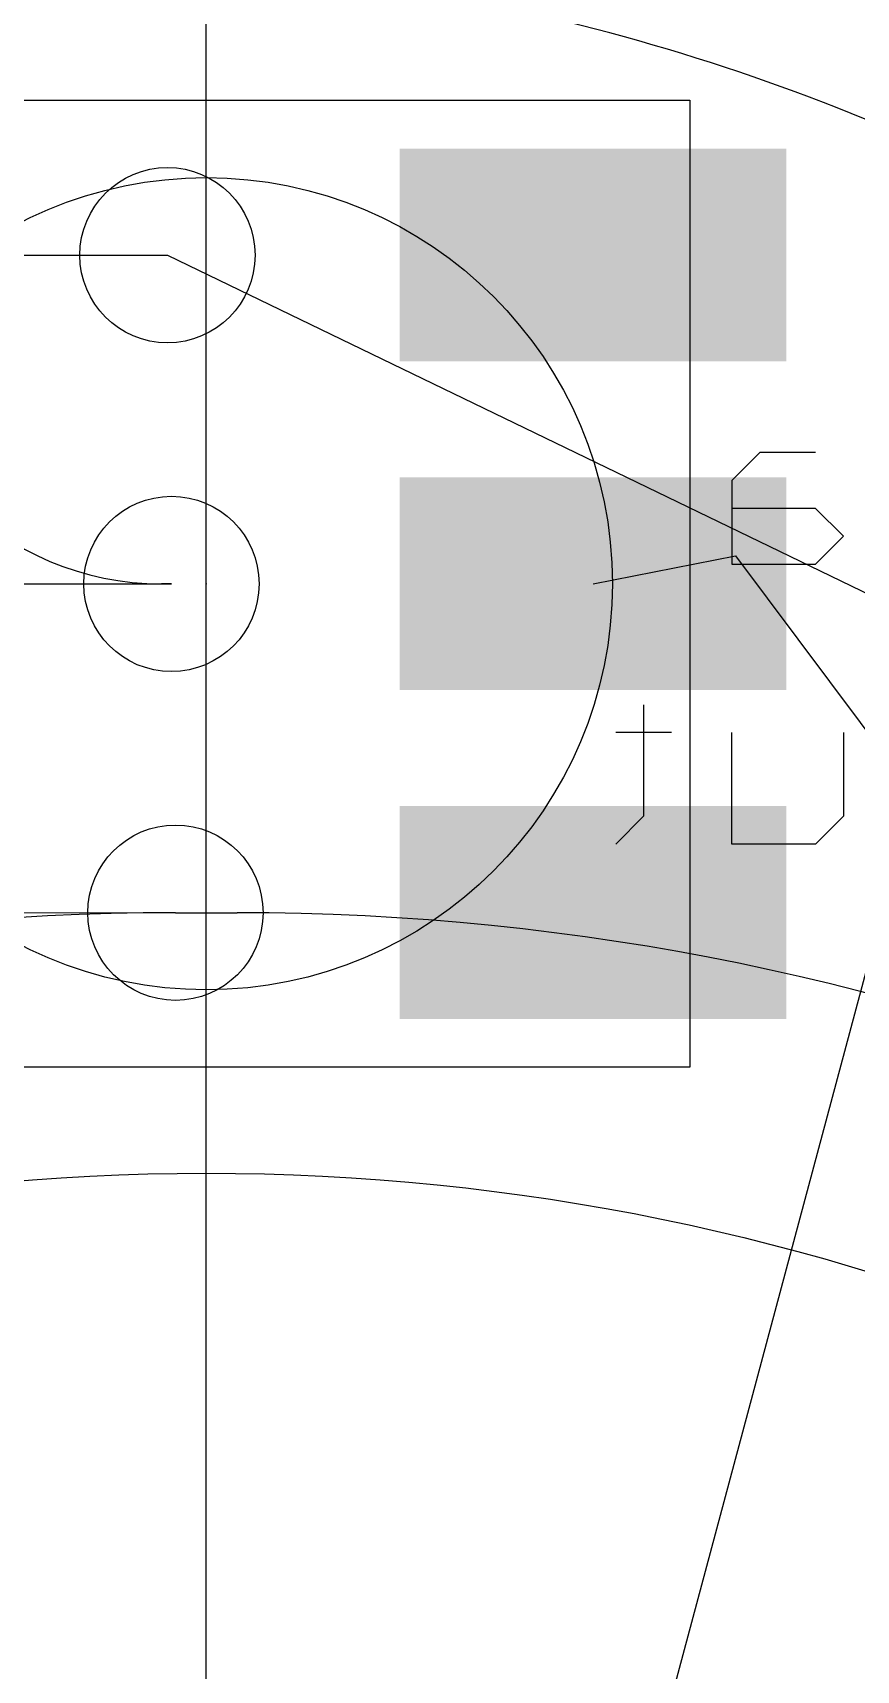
# Model space of a CAD drawing. Extents: x -51 to 51, y -51 to 51.
# Drawn here: x -0.9 to 3.36, y 9.11 to 17.58 of the extents above; entities that cross this region are included whole.
import ezdxf

# ---------------------------------------------------------------- set-up
doc = ezdxf.new("R2010")
doc.units = 0
for name, color, linetype in [('1', 22, 'CONTINUOUS'), ('16', 175, 'CONTINUOUS'), ('18', 82, 'CONTINUOUS'), ('20', 7, 'CONTINUOUS'), ('21', 253, 'CONTINUOUS'), ('22', 253, 'CONTINUOUS'), ('23', 7, 'CONTINUOUS'), ('49', 253, 'CONTINUOUS')]:
    doc.layers.add(name, color=color, linetype=linetype)

# ---------------------------------------------------------------- blocks, each defined once
blk = doc.blocks.new('RECT')
blk.add_solid([(-0.5, -0.5), (0.5, -0.5), (-0.5, 0.5), (0.5, 0.5)])
blk = doc.blocks.new('ROUNDV')
blk.add_circle((0, 0), 0.5)

msp = doc.modelspace()

# ---------------------------------------------------------------- linework, layer by layer
at = {"layer": '1'}
for p, q in [((-2, 16.432), (-0.2007, 16.4308)), ((2, 14.732), (2.7363, 14.8765)), ((2.7363, 14.8765), (4.0846, 13.0736)), ((-2, 14.732), (-0.1801, 14.731)), ((-2, 13.032), (-0.1593, 13.031))]:
    msp.add_line(p, q, dxfattribs=at)
at = {"layer": '16'}
for p, q in [((-0.2007, 16.4308), (7.2095, 12.8473)), ((-0.1801, 14.731), (-0.2308, 14.731)), ((-0.1593, 13.031), (0.1593, 13.031))]:
    msp.add_line(p, q, dxfattribs=at)
for centre, radius, start, end in [((-0.1705, 16.3988), 1.5501, 94.1535, 184.1535), ((-0.7635, 6.9489), 11.0064, 61.6716, 87.4965), ((-0.2308, 16.2167), 1.4857, 180, 270), ((-0.1593, 0.1593), 12.8717, 90, 180), ((0.1593, 0.1593), 12.8717, 0, 90)]:
    msp.add_arc(centre, radius, start, end, dxfattribs=at)
at = {"layer": '20'}
msp.add_circle((0, 0), 11.684, dxfattribs=at)
for start, end in [(90, 180), (0, 90)]:
    msp.add_arc((0, 0), 18.415, start, end, dxfattribs=at)
at = {"layer": '21'}
for p, q in [((-1.5, 17.232), (2.5, 17.232)), ((2.5, 17.232), (2.5, 12.232)), ((2.5, 12.232), (-2.5, 12.232))]:
    msp.add_line(p, q, dxfattribs=at)
msp.add_circle((0, 14.732), 2.1, dxfattribs=at)
at = {"layer": '22'}
for p, q in [((2.8621, 15.4098), (2.718, 15.2658)), ((3.1502, 15.4098), (2.8621, 15.4098)), ((2.718, 15.2658), (2.718, 14.8336)), ((3.1502, 15.1217), (2.718, 15.1217)), ((3.2942, 14.9777), (3.1502, 15.1217)), ((3.1502, 14.8336), (3.2942, 14.9777)), ((2.718, 14.8336), (3.1502, 14.8336)), ((2.2614, 14.1061), (2.2614, 13.5299)), ((2.4055, 13.962), (2.1174, 13.962)), ((2.718, 13.3858), (2.718, 13.962)), ((3.2942, 13.962), (3.2942, 13.5299)), ((2.2614, 13.5299), (2.1174, 13.3858)), ((3.2942, 13.5299), (3.1502, 13.3858)), ((3.1502, 13.3858), (2.718, 13.3858))]:
    msp.add_line(p, q, dxfattribs=at)
at = {"layer": '23'}
msp.add_point((0, 14.732), dxfattribs=at)
at = {"layer": '49'}
for p, q in [((0, -50.8), (0, 50.8)), ((13.148, 49.069), (-13.148, -49.069))]:
    msp.add_line(p, q, dxfattribs=at)

# ---------------------------------------------------------------- block references
at = {"layer": '1', "xscale": 2, "yscale": 1.1, "rotation": 180}
for p in [(2, 16.432), (2, 14.732), (2, 13.032)]:
    msp.add_blockref('RECT', p, dxfattribs=at)
at = {"layer": '18', "xscale": 0.9064, "yscale": 0.9064}
for p in [(-0.2007, 16.4308), (-0.2007, 16.4308), (-0.1801, 14.731), (-0.1801, 14.731), (-0.1593, 13.031), (-0.1593, 13.031)]:
    msp.add_blockref('ROUNDV', p, dxfattribs=at)

doc.saveas('drawing.dxf')
